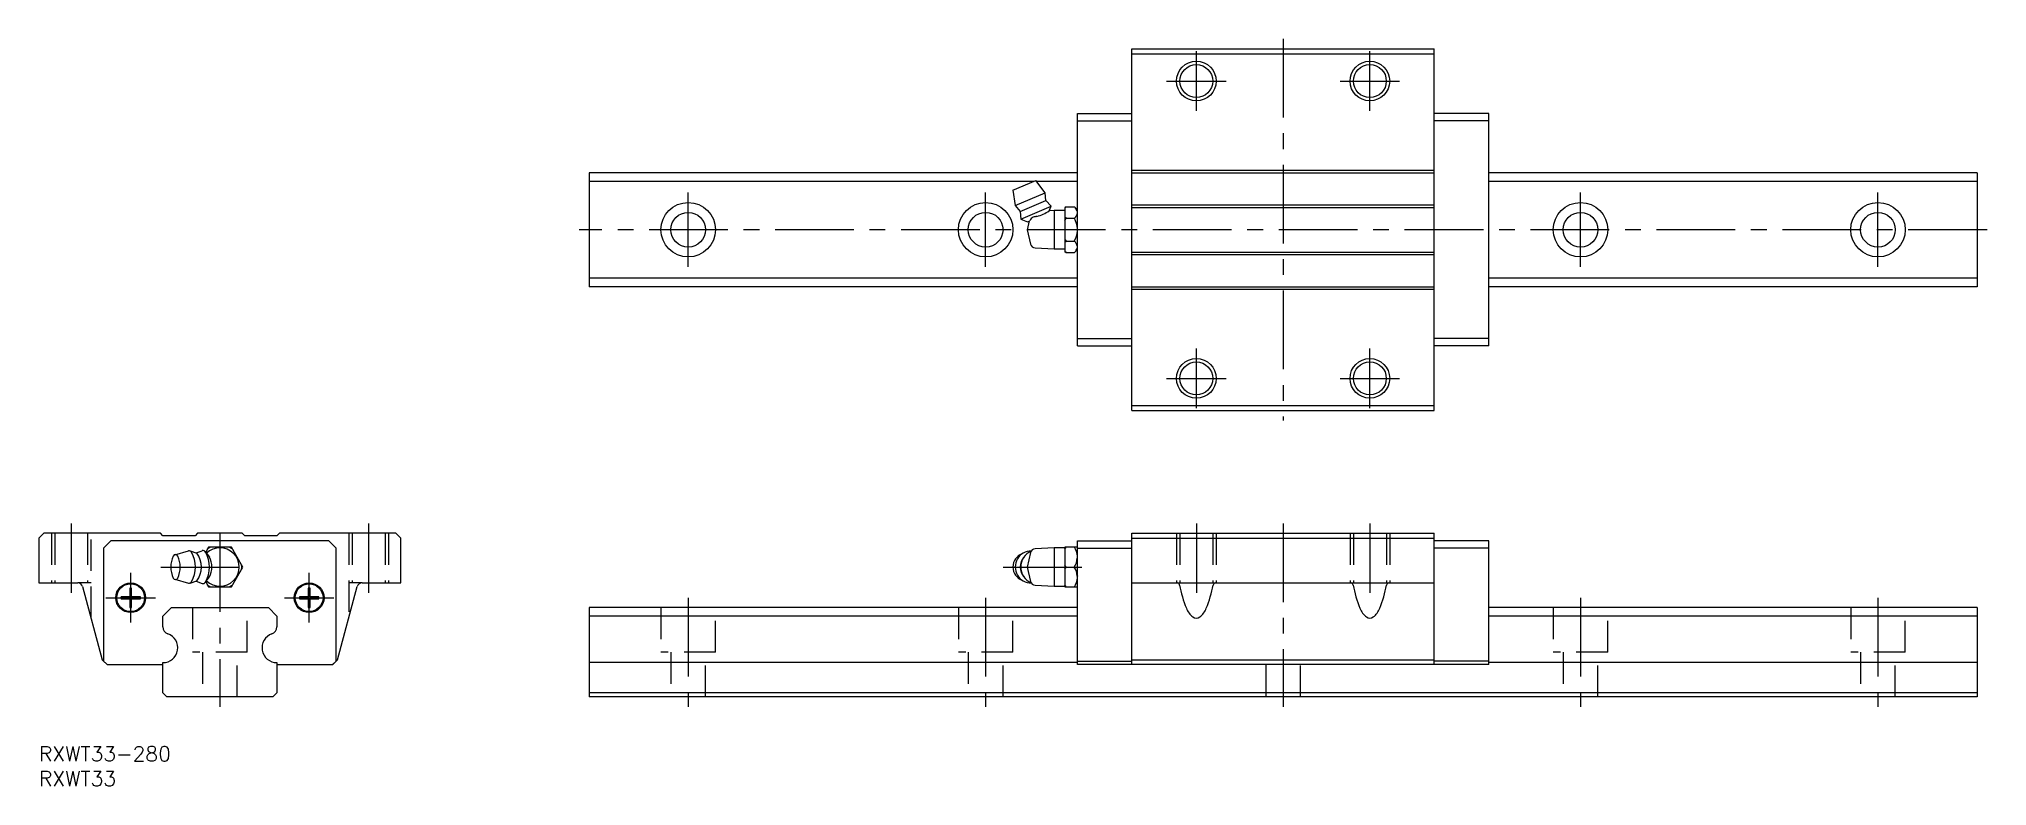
# Model space of a CAD drawing. Extents: x 0 to 393, y -8 to 143.
import ezdxf

# ---------------------------------------------------------------- set-up
doc = ezdxf.new("R2010")
doc.units = 0
doc.header["$LTSCALE"] = 0.5
doc.linetypes.add('CENTER', pattern=[50.8, 31.75, -6.35, 6.35, -6.35])
doc.linetypes.add('DASHED', pattern=[19.05, 12.7, -6.35])
for name, color, linetype in [('MSM_CENTER', 1, 'CENTER'), ('MSM_CONTINUOUS', 7, 'CONTINUOUS'), ('MSM_DASHED', 4, 'DASHED'), ('MSM_NARROW', 5, 'CONTINUOUS'), ('MSM_PART_NUMBER', 7, 'CONTINUOUS')]:
    doc.layers.add(name, color=color, linetype=linetype)
doc.styles.get("Standard").update_dxf_attribs({"font": 'txt.shx', "height": 2, "bigfont": 'bigfont.shx'})

# ---------------------------------------------------------------- blocks, each defined once
blk = doc.blocks.new('*U52')
at = {"layer": 'MSM_PART_NUMBER'}
blk.add_text('RXWT33-280', height=3, dxfattribs=at).set_placement((0, -3))
blk = doc.blocks.new('*U53')
at = {"layer": 'MSM_PART_NUMBER'}
blk.add_text('RXWT33', height=3, dxfattribs=at).set_placement((0, -8))

msp = doc.modelspace()

# ---------------------------------------------------------------- linework, layer by layer
at = {"layer": 'MSM_CENTER'}
for p, q in [((250.97, 142.77), (250.97, 65.77)), ((233.47, 128.27), (233.47, 140.27)), ((268.47, 128.27), (268.47, 140.27)), ((227.47, 134.27), (239.47, 134.27)), ((262.47, 134.27), (274.47, 134.27)), ((130.97, 96.77), (130.97, 111.77)), ((190.97, 96.77), (190.97, 111.77)), ((310.97, 96.77), (310.97, 111.77)), ((370.97, 96.77), (370.97, 111.77)), ((392.97, 104.27), (108.97, 104.27)), ((233.47, 68.27), (233.47, 80.27)), ((268.47, 68.27), (268.47, 80.27)), ((227.47, 74.27), (239.47, 74.27)), ((262.47, 74.27), (274.47, 74.27)), ((6.5, 45), (6.5, 31)), ((66.5, 45), (66.5, 31)), ((233.47, 45), (233.47, 31)), ((250.97, 45), (250.97, 8)), ((268.47, 45), (268.47, 31)), ((36.5, 43), (36.5, 8)), ((24.6, 36.2), (43.11, 36.2)), ((194.47, 36.2), (211.47, 36.2)), ((18.5, 25), (18.5, 35)), ((54.5, 25), (54.5, 35)), ((13.5, 30), (23.5, 30)), ((49.5, 30), (59.5, 30)), ((130.97, 30), (130.97, 8)), ((190.97, 30), (190.97, 8)), ((310.97, 30), (310.97, 8)), ((370.97, 30), (370.97, 8))]:
    msp.add_line(p, q, dxfattribs=at)
at = {"layer": 'MSM_CONTINUOUS'}
for p, q in [((220.47, 140.77), (281.47, 140.77)), ((220.47, 67.77), (220.47, 140.77)), ((220.47, 139.77), (281.47, 139.77)), ((281.47, 67.77), (281.47, 140.77)), ((209.47, 80.82), (209.47, 127.72)), ((209.47, 127.72), (220.47, 127.72)), ((209.47, 126.23), (220.47, 126.23)), ((292.47, 127.72), (281.47, 127.72)), ((292.47, 126.23), (281.47, 126.23)), ((292.47, 80.82), (292.47, 127.72)), ((209.47, 115.77), (110.97, 115.77)), ((110.97, 115.77), (110.97, 92.77)), ((200.72, 114.03), (110.97, 114.03)), ((196.47, 112.23), (201.08, 114.19)), ((202.95, 111.72), (201.08, 114.19)), ((209.47, 114.03), (201.19, 114.03)), ((220.47, 116.27), (281.47, 116.27)), ((220.47, 115.77), (281.47, 115.77)), ((390.97, 115.77), (292.47, 115.77)), ((390.97, 114.03), (292.47, 114.03)), ((390.97, 115.77), (390.97, 92.77)), ((196.47, 112.23), (196.95, 109.17)), ((196.95, 109.17), (202.95, 111.72)), ((197.92, 107.96), (203.14, 110.18)), ((203.14, 110.18), (202.95, 111.72)), ((204.19, 108.99), (203.14, 110.18)), ((196.95, 109.17), (197.92, 107.96)), ((197.92, 107.96), (198.04, 106.38)), ((198.04, 106.38), (204.19, 108.99)), ((198.04, 106.38), (199.44, 105.89)), ((203.78, 108.08), (204.19, 108.99)), ((204.77, 108.14), (203.78, 108.08)), ((206.97, 108.14), (204.77, 108.14)), ((204.77, 108.14), (204.77, 100.39)), ((207.19, 108.88), (206.97, 108.67)), ((206.97, 108.65), (207.19, 108.88)), ((206.97, 108.67), (206.97, 99.87)), ((207.19, 106.57), (206.97, 106.8)), ((206.97, 106.11), (207.19, 106.57)), ((207.19, 108.88), (208.86, 108.88)), ((207.19, 106.57), (208.86, 106.57)), ((209.47, 108.27), (208.86, 108.88)), ((220.47, 109.27), (281.47, 109.27)), ((220.47, 108.77), (281.47, 108.77)), ((199.78, 106.03), (199.37, 104.27)), ((199.37, 104.27), (200.04, 101.36)), ((199.44, 105.89), (199.91, 106.09)), ((200.97, 100.59), (204.77, 100.39)), ((204.77, 100.39), (206.97, 100.39)), ((206.97, 101.73), (207.19, 101.96)), ((207.19, 99.65), (206.97, 99.88)), ((206.97, 99.87), (207.19, 99.65)), ((207.19, 101.96), (208.86, 101.96)), ((207.19, 99.65), (208.86, 99.65)), ((208.86, 99.65), (209.47, 100.27)), ((220.47, 99.77), (281.47, 99.77)), ((220.47, 99.27), (281.47, 99.27)), ((209.47, 94.5), (110.97, 94.5)), ((390.97, 94.5), (292.47, 94.5)), ((209.47, 92.77), (110.97, 92.77)), ((220.47, 92.77), (281.47, 92.77)), ((220.47, 92.27), (281.47, 92.27)), ((390.97, 92.77), (292.47, 92.77)), ((209.47, 82.3), (220.47, 82.3)), ((209.47, 80.82), (220.47, 80.82)), ((292.47, 82.3), (281.47, 82.3)), ((292.47, 80.82), (281.47, 80.82)), ((220.47, 68.77), (281.47, 68.77)), ((220.47, 67.77), (281.47, 67.77)), ((1, 43), (0, 42)), ((0, 42), (0, 33)), ((24.5, 43), (1, 43)), ((14.53, 41.5), (13.05, 40.02)), ((13.05, 40.02), (13.05, 17.21)), ((58.47, 41.5), (14.53, 41.5)), ((25, 42.5), (24.5, 43)), ((31.5, 42.5), (25, 42.5)), ((27.42, 38.68), (30.18, 39.44)), ((30.48, 39.44), (31.84, 39.02)), ((32, 43), (31.5, 42.5)), ((31.7, 39.06), (32.89, 39.5)), ((41, 43), (32, 43)), ((33.56, 39.31), (34.41, 38.21)), ((34.19, 40.19), (33.63, 39.22)), ((38.81, 40.19), (34.19, 40.19)), ((41.11, 36.2), (38.81, 40.19)), ((41.5, 42.5), (41, 43)), ((48, 42.5), (41.5, 42.5)), ((48.5, 43), (48, 42.5)), ((72, 43), (48.5, 43)), ((59.95, 40.02), (58.47, 41.5)), ((59.95, 17.21), (59.95, 40.02)), ((73, 42), (72, 43)), ((73, 33), (73, 42)), ((204.77, 40.07), (200.97, 39.88)), ((206.97, 40.07), (204.77, 40.07)), ((204.77, 40.07), (204.77, 32.33)), ((206.97, 40.19), (206.97, 32.2)), ((209.47, 40.19), (206.97, 40.19)), ((206.97, 39.79), (207.19, 40.19)), ((209.47, 16.5), (209.47, 41.5)), ((209.47, 41.5), (220.47, 41.5)), ((209.47, 40.02), (220.47, 40.02)), ((220.47, 43), (281.47, 43)), ((220.47, 16.5), (220.47, 43)), ((220.47, 42), (281.47, 42)), ((281.47, 16.5), (281.47, 43)), ((292.47, 41.5), (281.47, 41.5)), ((292.47, 40.02), (281.47, 40.02)), ((292.47, 16.5), (292.47, 41.5)), ((38.81, 32.2), (41.11, 36.2)), ((200.04, 39.1), (199.37, 36.2)), ((199.37, 36.2), (200.04, 33.3)), ((207.19, 36.2), (206.97, 36.6)), ((206.97, 35.8), (207.19, 36.2)), ((207.19, 36.2), (208.86, 36.2)), ((0, 33), (7.83, 33)), ((8.79, 32.26), (12.75, 17.5)), ((18.3, 31.95), (18.3, 30.2)), ((18.7, 30.2), (18.7, 31.95)), ((27.42, 33.72), (30.18, 32.96)), ((30.48, 32.96), (31.84, 33.38)), ((31.7, 33.34), (32.89, 32.9)), ((33.56, 33.09), (34.41, 34.19)), ((33.63, 33.18), (34.19, 32.2)), ((34.19, 32.2), (38.81, 32.2)), ((54.3, 31.95), (54.3, 30.2)), ((54.7, 30.2), (54.7, 31.95)), ((60.25, 17.5), (64.21, 32.26)), ((65.17, 33), (73, 33)), ((200.97, 32.52), (204.77, 32.33)), ((204.77, 32.33), (206.97, 32.33)), ((207.19, 32.2), (206.97, 32.61)), ((206.97, 32.2), (209.47, 32.2)), ((209.47, 34.4), (209.47, 34.38)), ((220.47, 33), (281.47, 33)), ((18.3, 30.2), (16.55, 30.2)), ((16.55, 29.8), (18.3, 29.8)), ((18.3, 29.8), (18.3, 28.05)), ((20.45, 30.2), (18.7, 30.2)), ((18.7, 28.05), (18.7, 29.8)), ((18.7, 29.8), (20.45, 29.8)), ((25, 26.27), (26.73, 28)), ((26.73, 28), (46.27, 28)), ((46.27, 28), (48, 26.27)), ((54.3, 30.2), (52.55, 30.2)), ((52.55, 29.8), (54.3, 29.8)), ((54.3, 29.8), (54.3, 28.05)), ((56.45, 30.2), (54.7, 30.2)), ((54.7, 28.05), (54.7, 29.8)), ((54.7, 29.8), (56.45, 29.8)), ((110.97, 28), (110.97, 10)), ((209.47, 28), (110.97, 28)), ((390.97, 28), (292.47, 28)), ((390.97, 28), (390.97, 10)), ((25, 24.14), (25, 26.27)), ((48, 26.27), (48, 24.14)), ((209.47, 26.27), (110.97, 26.27)), ((390.97, 26.27), (292.47, 26.27)), ((12.75, 17.5), (13.75, 16.5)), ((13.05, 17.21), (13.76, 16.5)), ((13.75, 16.5), (25, 16.5)), ((25, 10.8), (25, 16.9)), ((48, 16.9), (48, 10.8)), ((48, 16.5), (59.25, 16.5)), ((59.24, 16.5), (59.95, 17.21)), ((59.25, 16.5), (60.25, 17.5)), ((209.47, 16.9), (110.97, 16.9)), ((209.47, 17.21), (220.47, 17.21)), ((292.47, 16.5), (209.47, 16.5)), ((220.47, 17.5), (281.47, 17.5)), ((292.47, 17.21), (281.47, 17.21)), ((390.97, 16.9), (292.47, 16.9)), ((25.8, 10), (25, 10.8)), ((47.2, 10), (25.8, 10)), ((48, 10.8), (47.2, 10)), ((390.97, 10.8), (110.97, 10.8)), ((390.97, 10), (110.97, 10))]:
    msp.add_line(p, q, dxfattribs=at)
for centre, radius in [((233.47, 134.27), 3.32), ((268.47, 134.27), 3.32), ((130.97, 104.27), 5.5), ((130.97, 104.27), 3.5), ((190.97, 104.27), 5.5), ((190.97, 104.27), 3.5), ((310.97, 104.27), 5.5), ((310.97, 104.27), 3.5), ((370.97, 104.27), 5.5), ((370.97, 104.27), 3.5), ((233.47, 74.27), 3.32), ((268.47, 74.27), 3.32), ((18.5, 30), 3), ((18.5, 30), 2.8), ((54.5, 30), 3), ((54.5, 30), 2.8)]:
    msp.add_circle(centre, radius, dxfattribs=at)
for centre, radius, start, end in [((200.84, 105.87), 0.956, 105.3988, 166.8653), ((201.66, 103.78), 3.2, 96.679, 109.6393), ((199.63, 113.93), 7.17, 283.3701, 305.3794), ((207.03, 106.97), 2.65, 29.7819, 46.2075), ((207.13, 108.4), 2.52, 313.5104, 332.3629), ((204.06, 104.03), 5.44, 4.5825, 27.8682), ((208.26, 107.69), 1.22, 6.5411, 29.2403), ((208.35, 107.74), 1.13, 333.1506, 354.166), ((214.01, 105.38), 7.64, 202.8152, 206.6361), ((204.54, 104.36), 4.94, 330.9471, 356.6022), ((201.02, 101.59), 1, 193, 267), ((207.73, 100.6), 1.77, 10.096, 50.304), ((207.13, 101.48), 2.52, 313.5104, 332.3629), ((208.35, 100.82), 1.13, 333.1506, 354.166), ((30.32, 38.93), 0.525, 29.5122, 105.3259), ((33.1, 38.95), 0.589, 27.8192, 110.3634), ((36.5, 36.2), 3.88, 226.0602, 133.9398), ((36.5, 36.2), 4.4, 114.7758, 125.2242), ((36.5, 36.2), 4.4, 54.7758, 65.2242), ((200.19, 36.2), 3.25, 89.9527, 270.0473), ((201.48, 36.2), 3.44, 112.8703, 247.1297), ((201.02, 38.88), 1, 93, 167), ((205.31, 37.99), 4.19, 5.281, 31.8664), ((31.69, 36.2), 5.1, 154.2008, 205.7992), ((27.55, 38.21), 0.495, 25.5518, 154.4482), ((23.41, 36.2), 5.1, 334.2008, 25.7992), ((25.49, 36.2), 6.08, 330.505, 29.495), ((28.16, 36.2), 4.63, 322.579, 37.421), ((27.97, 36.2), 6.41, 331.842, 28.158), ((30.35, 36.2), 4.53, 333.67, 26.33), ((36.5, 36.2), 4.4, 354.7758, 5.2242), ((199.35, 36.2), 2.87, 108.8608, 251.1392), ((200.95, 36.2), 3.03, 137.3434, 222.6566), ((205.42, 38.37), 4.06, 327.7209, 354.9534), ((205.42, 34.03), 4.06, 5.0466, 32.2791), ((7.83, 32), 1, 15, 90), ((18.5, 30), 1.96, 84.1433, 95.8567), ((27.55, 34.19), 0.495, 205.5521, 334.4479), ((30.32, 33.47), 0.525, 254.6741, 330.4878), ((33.1, 33.45), 0.589, 249.6365, 332.1807), ((36.5, 36.2), 4.4, 234.7758, 245.2242), ((36.5, 36.2), 4.4, 294.7758, 305.2242), ((54.5, 30), 1.96, 84.1433, 95.8567), ((65.17, 32), 1, 90, 165), ((201.02, 33.52), 1, 193, 267), ((205.31, 34.41), 4.19, 328.1336, 354.719), ((229.47, 32.38), 0.66, 15.2149, 69.5735), ((252.3, 36.53), 22.55, 190.1558, 202.5218), ((214.64, 36.53), 22.55, 337.4782, 349.8442), ((237.48, 32.38), 0.66, 110.4265, 164.7851), ((264.47, 32.38), 0.66, 15.2149, 69.5735), ((287.3, 36.53), 22.55, 190.1558, 202.5218), ((249.64, 36.53), 22.55, 337.4782, 349.8442), ((272.48, 32.38), 0.66, 110.4265, 164.7851), ((18.5, 30), 1.96, 174.1433, 185.8567), ((18.5, 30), 1.96, 264.1433, 275.8567), ((18.5, 30), 1.96, 354.1433, 5.8567), ((54.5, 30), 1.96, 174.1433, 185.8567), ((54.5, 30), 1.96, 264.1433, 275.8567), ((54.5, 30), 1.96, 354.1433, 5.8567), ((235.41, 29.42), 4.22, 201.2454, 231.4891), ((231.54, 29.42), 4.22, 308.5109, 338.7546), ((270.41, 29.42), 4.22, 201.2454, 231.4891), ((266.54, 29.42), 4.22, 308.5109, 338.7546), ((26.5, 24.14), 1.5, 180, 250.5288), ((46.5, 24.14), 1.5, 289.4712, 0), ((233.47, 27.07), 1.18, 233.8518, 306.1482), ((268.47, 27.07), 1.18, 233.8518, 306.1482), ((25, 19.9), 3, 270, 70.5288), ((48, 19.9), 3, 109.4712, 270)]:
    msp.add_arc(centre, radius, start, end, dxfattribs=at)
at = {"layer": 'MSM_DASHED'}
for p, q in [((2.5, 43), (2.5, 33)), ((3.18, 43), (3.18, 33)), ((9.82, 43), (9.82, 33)), ((10.5, 25.89), (10.5, 43)), ((62.5, 43), (62.5, 25.89)), ((63.18, 43), (63.18, 33)), ((69.82, 43), (69.82, 33)), ((70.5, 43), (70.5, 33)), ((229.47, 43), (229.47, 33)), ((230.15, 43), (230.15, 33)), ((236.8, 43), (236.8, 33)), ((237.47, 43), (237.47, 33)), ((264.47, 43), (264.47, 33)), ((265.15, 43), (265.15, 33)), ((271.8, 43), (271.8, 33)), ((272.47, 43), (272.47, 33)), ((10.5, 33), (7.83, 33)), ((65.17, 33), (62.5, 33)), ((31, 28), (31, 19)), ((42, 19), (42, 28)), ((125.47, 28), (125.47, 19)), ((136.47, 19), (136.47, 28)), ((185.47, 28), (185.47, 19)), ((196.47, 19), (196.47, 28)), ((305.47, 28), (305.47, 19)), ((316.47, 19), (316.47, 28)), ((365.47, 28), (365.47, 19)), ((376.47, 19), (376.47, 28)), ((42, 19), (31, 19)), ((33, 19), (33, 10)), ((40, 10), (40, 19)), ((136.47, 19), (125.47, 19)), ((127.47, 19), (127.47, 10)), ((134.47, 10), (134.47, 19)), ((196.47, 19), (185.47, 19)), ((187.47, 19), (187.47, 10)), ((194.47, 10), (194.47, 19)), ((247.47, 16.5), (247.47, 10)), ((254.47, 10), (254.47, 16.5)), ((316.47, 19), (305.47, 19)), ((307.47, 19), (307.47, 10)), ((314.47, 10), (314.47, 19)), ((376.47, 19), (365.47, 19)), ((367.47, 19), (367.47, 10)), ((374.47, 10), (374.47, 19))]:
    msp.add_line(p, q, dxfattribs=at)
at = {"layer": 'MSM_NARROW'}
for centre in [(233.47, 134.27), (268.47, 134.27), (233.47, 74.27), (268.47, 74.27)]:
    msp.add_circle(centre, 4, dxfattribs=at)

# ---------------------------------------------------------------- block references
at = {"layer": 'MSM_CONTINUOUS'}
for name in ['*U52', '*U53']:
    msp.add_blockref(name, (0, 0), dxfattribs=at)

doc.saveas('drawing.dxf')
